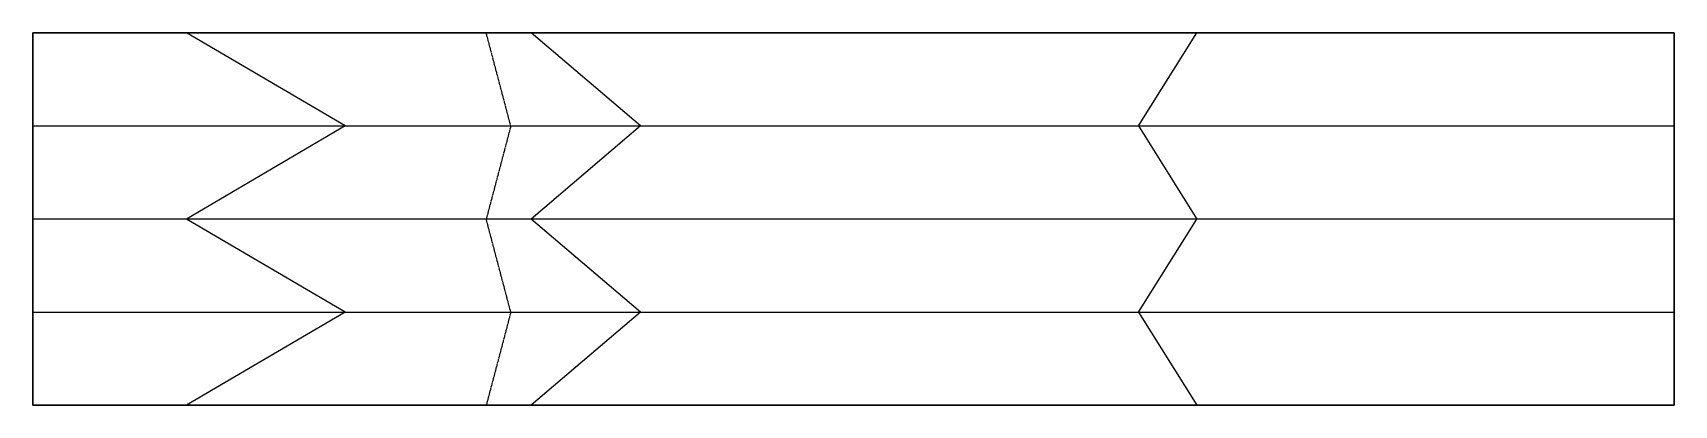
# Model space of a CAD drawing. Header units: millimetres. Extents: x 0 to 2820, y 0 to 640.
import ezdxf

# ---------------------------------------------------------------- set-up
doc = ezdxf.new("R2010")
doc.units = ezdxf.units.MM
doc.linetypes.add('DASHEDX2', pattern=[3.048, 2.54, -0.508])
for name, color, linetype, lineweight in [('Border', 7, 'BYLAYER', 30), ('Mountain', 1, 'BYLAYER', 25), ('Valley', 5, 'DASHEDX2', 25)]:
    doc.layers.add(name, color=color, linetype=linetype, lineweight=lineweight)

msp = doc.modelspace()

# ---------------------------------------------------------------- linework, layer by layer
at = {"layer": 'Border'}
for p, q in [((0, 480), (-0.1, 640)), ((-0.1, 640), (0, 640)), ((263.7, 640), (-0.1, 640)), ((778.9, 640), (263.7, 640)), ((856.3, 640), (778.9, 640)), ((2000.1, 640), (856.3, 640)), ((2819.9, 640), (2000.1, 640)), ((2820, 480), (2819.9, 640)), ((0, 480), (-0.1, 320)), ((2820, 480), (2819.9, 320)), ((0, 160), (-0.1, 320)), ((-0.1, 320), (0, 320)), ((2820, 160), (2819.9, 320)), ((0, 160), (-0.1, 0)), ((2820, 160), (2819.9, 0)), ((-0.1, 0), (0, 0)), ((263.7, 0), (-0.1, 0)), ((778.9, 0), (263.7, 0)), ((856.3, 0), (778.9, 0)), ((2000.1, 0), (856.3, 0)), ((2819.9, 0), (2000.1, 0))]:
    msp.add_line(p, q, dxfattribs=at)
at = {"layer": 'Mountain'}
for p, q in [((536.3, 480), (263.7, 640)), ((1043.7, 480), (856.3, 640)), ((1899.9, 480), (2000.1, 640)), ((536.3, 480), (263.7, 320)), ((536.3, 480), (821.1, 480)), ((1043.7, 480), (856.3, 320)), ((1043.7, 480), (1899.9, 480)), ((1899.9, 480), (2000.1, 320)), ((263.7, 320), (-0.1, 320)), ((536.3, 160), (263.7, 320)), ((856.3, 320), (778.9, 320)), ((1043.7, 160), (856.3, 320)), ((1899.9, 160), (2000.1, 320)), ((2819.9, 320), (2000.1, 320)), ((536.3, 160), (263.7, 0)), ((536.3, 160), (821.1, 160)), ((1043.7, 160), (856.3, 0)), ((1043.7, 160), (1899.9, 160)), ((1899.9, 160), (2000.1, 0))]:
    msp.add_line(p, q, dxfattribs=at)
at = {"layer": 'Valley'}
for p, q in [((821.1, 480), (778.9, 640)), ((0, 480), (536.3, 480)), ((821.1, 480), (778.9, 320)), ((821.1, 480), (1043.7, 480)), ((1899.9, 480), (2820, 480)), ((778.9, 320), (263.7, 320)), ((821.1, 160), (778.9, 320)), ((2000.1, 320), (856.3, 320)), ((0, 160), (536.3, 160)), ((821.1, 160), (778.9, 0)), ((821.1, 160), (1043.7, 160)), ((1899.9, 160), (2820, 160))]:
    msp.add_line(p, q, dxfattribs=at)

doc.saveas('drawing.dxf')
